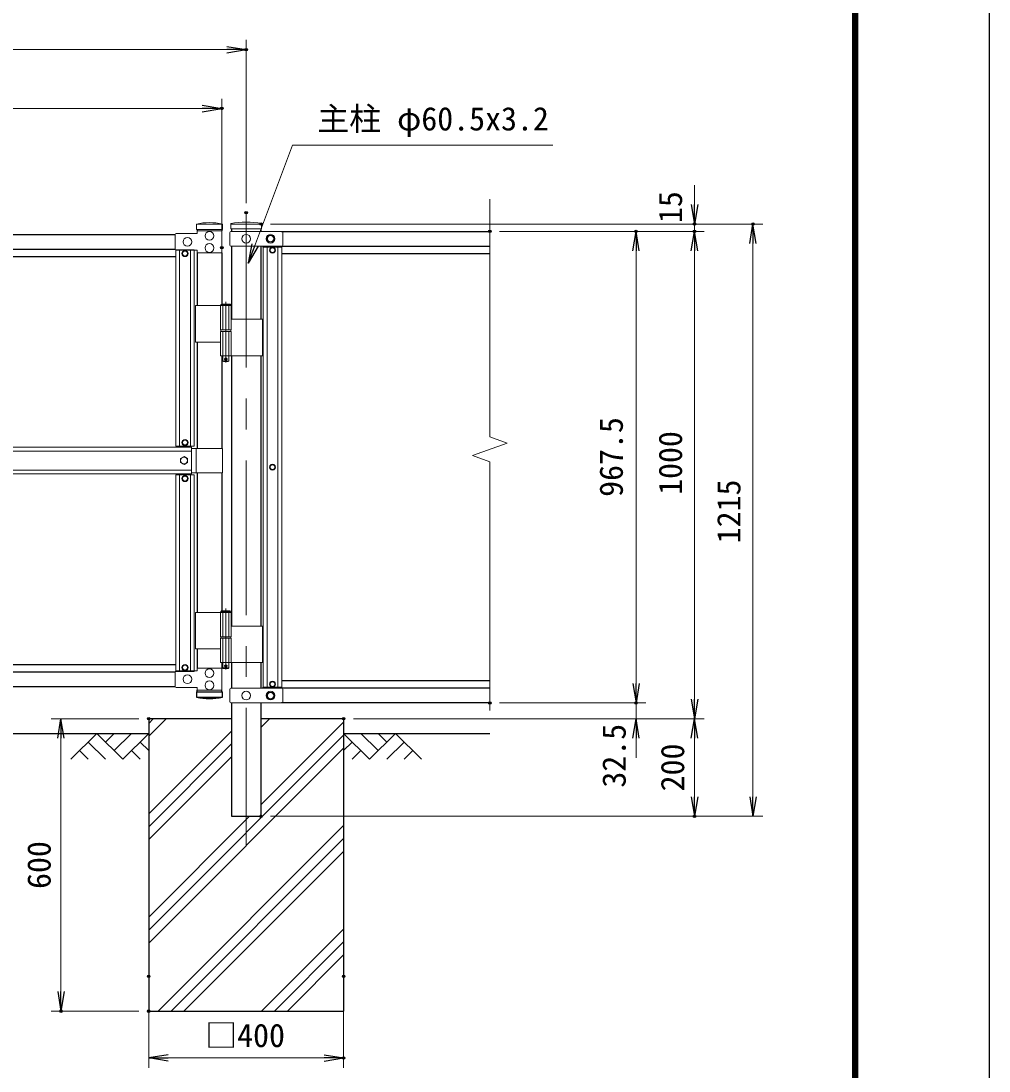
# Model space of a CAD drawing. Units: millimetres, scale not verified. Extents: x -4199 to 4201, y -2969 to 2971.
# Drawn here: x 2214 to 4201, y -904 to 1251 of the extents above; entities that cross this region are included whole.
import ezdxf
from ezdxf.enums import TextEntityAlignment as Align

# ---------------------------------------------------------------- set-up
doc = ezdxf.new("R2010")
doc.units = ezdxf.units.MM
doc.header["$LTSCALE"] = 10
doc.header["$PDMODE"] = 32
doc.header["$PDSIZE"] = 5
doc.linetypes.add('DASHED', pattern=[7.5, 6, -1.5])
doc.linetypes.add('USER1', pattern=[50.8, 31.75, -6.35, 6.35, -6.35])
for name, color, linetype, lineweight in [('0-0_D-STR1', 1, 'Continuous', 25), ('0-1_D-STR3', 3, 'Continuous', 13), ('0-2_D-BMK', 2, 'USER1', 13), ('0-3_D-STR-DIM', 7, 'Continuous', 13), ('0-6_D-STR-TXT', 7, 'Continuous', 13), ('0-7_D-BGD', 7, 'Continuous', 25), ('0-8_D-DCR-HCH', 7, 'Continuous', 13), ('0-9_D-STR4', 7, 'Continuous', 25), ('0-C_D-TTL', 2, 'Continuous', 25)]:
    doc.layers.add(name, color=color, linetype=linetype, lineweight=lineweight)
doc.layers.add('0-4_0', color=7, linetype='Continuous')
doc.layers.add('0-5_Defpoints', color=8, linetype='Continuous')
doc.styles.add('ＭＳ ゴシック', font='')
doc.styles.get('ＭＳ ゴシック').set_extended_font_data('MS Gothic')

# ---------------------------------------------------------------- blocks, each defined once
blk = doc.blocks.new('_Open')
at = {"layer": '0-4_0'}
blk.add_line((-10, 1.667), (0, 0), dxfattribs=at)
blk.add_lwpolyline([(-10, -1.667), (0, 0), (-10, 0)], dxfattribs=at)

msp = doc.modelspace()

# ---------------------------------------------------------------- linework, layer by layer
at = {"layer": '0-0_D-STR1'}
for p, q in [((2575.58, 823.25), (2575.58, 820.25)), ((2626.38, 823.25), (2626.38, 820.25)), ((2646.13, 824.45), (2646.13, 819.24)), ((2706.63, 824.45), (2706.63, 819.24)), ((2749.03, 819.24), (3176.38, 819.24)), ((1776.66, 812.75), (2531.09, 812.75)), ((1776.66, 782.75), (2531.09, 782.75)), ((2646.13, 789.24), (2646.13, 639.74)), ((2706.63, 789.24), (2706.63, 639.74)), ((2711.38, 786.99), (2711.38, 789.24)), ((2749.02, 789.24), (3176.38, 789.24)), ((1775.88, 767.75), (2531.88, 767.75)), ((2575.58, 775.25), (2575.58, 667.04)), ((2626.38, 775.25), (2626.38, 670.04)), ((2749.38, 774.24), (3176.38, 774.24)), ((2575.58, 592.04), (2575.58, 374)), ((2626.38, 564.04), (2626.38, 374)), ((2626.38, 564.04), (2626.38, 374)), ((2646.13, 564.04), (2646.13, 9.54)), ((2706.63, 564.74), (2706.63, 10.24)), ((2575.58, 324), (2575.58, 37.54)), ((2626.38, 324), (2626.38, 40.54)), ((2575.58, -37.46), (2575.58, -77.25)), ((1775.88, -69.75), (2531.88, -69.75)), ((1776.66, -84.75), (2531.09, -84.75)), ((2626.38, -65.46), (2626.38, -78.36)), ((2646.13, -64.76), (2646.13, -118.26)), ((2706.63, -64.76), (2706.63, -118.26)), ((3176.38, -103.26), (2749.38, -103.26)), ((1776.66, -114.75), (2531.09, -114.75)), ((2574.38, -125.25), (2627.58, -125.25)), ((2574.38, -125.25), (2574.38, -136.25)), ((2575.58, -125.25), (2575.58, -122.25)), ((2626.38, -125.25), (2626.38, -122.25)), ((2627.58, -136.25), (2627.58, -125.25)), ((2711.38, -118.26), (2711.38, -116.01)), ((3176.38, -118.26), (2749.02, -118.26)), ((2574.38, -136.25), (2627.58, -136.25)), ((2646.13, -148.26), (2646.13, -380.76)), ((2706.63, -148.26), (2706.63, -380.76)), ((3176.38, -148.26), (2749.02, -148.26)), ((2646.13, -380.76), (2706.63, -380.76))]:
    msp.add_line(p, q, dxfattribs=at)
msp.add_arc((2600.98, -19.82), 119.43, 257.13052, 282.86948, dxfattribs=at)
at = {"layer": '0-1_D-STR3'}
for p, q in [((2574.38, 834.25), (2627.58, 834.25)), ((2574.38, 823.25), (2574.38, 834.25)), ((2574.38, 823.25), (2627.58, 823.25)), ((2627.58, 834.25), (2627.58, 823.25)), ((2644.93, 824.45), (2644.93, 835.33)), ((2707.83, 824.45), (2644.93, 824.45)), ((2749.38, 819.24), (2645.04, 819.24)), ((2706.63, 834.24), (2646.13, 834.24)), ((2707.83, 824.45), (2707.83, 835.33)), ((2530.83, 812.75), (2530.83, 782.75)), ((2643.04, 817.24), (2643.04, 791.24)), ((2751.38, 817.24), (2751.38, 791.24)), ((2531.88, 781.5), (2531.88, 378.25)), ((2531.88, 781.5), (2569.88, 781.5)), ((2531.88, 781.5), (2531.88, 378.25)), ((2539.88, 781.5), (2539.88, 378.25)), ((2539.88, 781.5), (2539.88, 378.25)), ((2561.88, 781.5), (2561.88, 378.25)), ((2561.88, 781.5), (2561.88, 378.25)), ((2569.88, 781.5), (2569.88, 378.25)), ((2569.88, 781.5), (2569.88, 378.25)), ((2749.38, 789.24), (2645.04, 789.24)), ((2711.38, 786.99), (2749.38, 786.99)), ((2711.38, 786.99), (2711.38, -116.01)), ((2719.38, 786.99), (2719.38, -116.01)), ((2741.38, 786.99), (2741.38, -116.01)), ((2749.38, 786.99), (2749.38, -116.01)), ((2644.54, 669.04), (2624.54, 669.04)), ((2625.54, 670.04), (2643.54, 670.04)), ((2644.54, 669.04), (2643.54, 670.04)), ((2644.54, 669.04), (2644.54, 667.04)), ((2572.43, 667.04), (2572.43, 592.04)), ((2572.43, 667.04), (2645.34, 667.04)), ((2623.74, 667.04), (2623.74, 617.04)), ((2645.34, 667.04), (2645.34, 617.04)), ((2645.34, 639.04), (2709.68, 639.04)), ((2709.68, 639.04), (2709.68, 564.04)), ((2623.74, 617.04), (2645.34, 617.04)), ((2623.74, 614.04), (2645.34, 614.04)), ((2623.74, 614.04), (2623.74, 564.04)), ((2624.04, 617.04), (2624.04, 614.04)), ((2624.04, 614.04), (2645.04, 614.04)), ((2645.04, 617.04), (2645.04, 614.04)), ((2645.34, 614.04), (2645.34, 564.04)), ((2572.43, 592.04), (2623.62, 592.04)), ((2623.74, 564.04), (2709.68, 564.04)), ((2628.54, 564.04), (2628.54, 553.04)), ((2629.54, 552.04), (2628.54, 553.04)), ((2629.54, 552.04), (2639.54, 552.04)), ((2639.54, 552.04), (2640.54, 553.04)), ((1743.88, 376.5), (2563.88, 376.5)), ((1743.88, 368.5), (2563.88, 368.5)), ((2531.88, 378.25), (2569.88, 378.25)), ((2563.88, 321.5), (2563.88, 376.5)), ((2627.98, 374), (2563.88, 374)), ((2573.98, 374), (2573.98, 324)), ((2627.98, 374), (2627.98, 324)), ((1743.88, 329.5), (2563.88, 329.5)), ((2627.98, 324), (2563.88, 324)), ((1743.88, 321.5), (2563.88, 321.5)), ((2531.88, -83.5), (2531.88, 319.75)), ((2531.88, -83.5), (2531.88, 319.75)), ((2531.88, 319.75), (2569.88, 319.75)), ((2539.88, -83.5), (2539.88, 319.75)), ((2539.88, -83.5), (2539.88, 319.75)), ((2561.88, -83.5), (2561.88, 319.75)), ((2561.88, -83.5), (2561.88, 319.75)), ((2569.88, -83.5), (2569.88, 319.75)), ((2569.88, -83.5), (2569.88, 319.75)), ((2572.43, 37.54), (2572.43, -37.46)), ((2572.43, 37.54), (2645.34, 37.54)), ((2623.74, 37.54), (2623.74, -12.46)), ((2644.54, 39.54), (2624.54, 39.54)), ((2625.54, 40.54), (2643.54, 40.54)), ((2644.54, 39.54), (2643.54, 40.54)), ((2644.54, 39.54), (2644.54, 37.54)), ((2645.34, 37.54), (2645.34, -12.46)), ((2645.34, 9.54), (2709.68, 9.54)), ((2709.68, 9.54), (2709.68, -65.46)), ((2623.74, -12.46), (2645.34, -12.46)), ((2623.74, -15.46), (2645.34, -15.46)), ((2623.74, -15.46), (2623.74, -65.46)), ((2624.04, -12.46), (2624.04, -15.46)), ((2624.04, -15.46), (2645.04, -15.46)), ((2645.04, -12.46), (2645.04, -15.46)), ((2645.34, -15.46), (2645.34, -65.46)), ((2572.43, -37.46), (2623.62, -37.46)), ((2530.83, -114.75), (2530.83, -84.75)), ((2531.88, -83.5), (2569.88, -83.5)), ((2623.74, -65.46), (2709.68, -65.46)), ((2628.54, -65.46), (2628.54, -76.46)), ((2629.54, -77.46), (2628.54, -76.46)), ((2629.54, -77.46), (2639.54, -77.46)), ((2639.54, -77.46), (2640.54, -76.46)), ((2643.04, -120.26), (2643.04, -146.26)), ((2749.38, -118.26), (2645.04, -118.26)), ((2711.38, -116.01), (2749.38, -116.01)), ((2751.38, -120.26), (2751.38, -146.26)), ((2749.38, -148.26), (2645.04, -148.26))]:
    msp.add_line(p, q, dxfattribs=at)
at = {"layer": '0-1_D-STR3', "linetype": 'DASHED'}
for p, q in [((2628.24, 667.04), (2628.24, 617.04)), ((2640.84, 667.04), (2640.84, 617.04)), ((2628.24, 614.04), (2628.24, 564.04)), ((2640.84, 614.04), (2640.84, 564.04)), ((2628.24, 37.54), (2628.24, -12.46)), ((2640.84, 37.54), (2640.84, -12.46)), ((2628.24, -15.46), (2628.24, -65.46)), ((2640.84, -15.46), (2640.84, -65.46))]:
    msp.add_line(p, q, dxfattribs=at)
at = {"layer": '0-1_D-STR3'}
for points in [[(2575.58, 775.25), (2626.38, 775.25), (2626.38, 820.25), (2575.58, 820.25), (2575.58, 814.75), (2532.83, 814.75)], [(2575.58, 775.25), (2575.58, 780.75), (2532.83, 780.75)], [(2625.54, 670.04), (2624.54, 669.04), (2624.54, 667.04)], [(2640.54, 564.04), (2640.54, 553.04), (2628.54, 553.04)], [(2625.54, 40.54), (2624.54, 39.54), (2624.54, 37.54)], [(2575.58, -77.25), (2626.38, -77.25), (2626.38, -122.25), (2575.58, -122.25), (2575.58, -116.75), (2532.83, -116.75)], [(2575.58, -77.25), (2575.58, -82.75), (2532.83, -82.75)], [(2640.54, -65.46), (2640.54, -76.46), (2628.54, -76.46)]]:
    msp.add_lwpolyline(points, dxfattribs=at)
for points in [[(2733.88, 804.24), (2730.13, 810.74), (2722.62, 810.74), (2718.88, 804.24), (2722.62, 797.74), (2730.13, 797.74)], [(2556.65, 773.75), (2553.76, 778.75), (2547.99, 778.75), (2545.1, 773.75), (2547.99, 768.75), (2553.76, 768.75)], [(2724.6, 780.74), (2727.49, 785.74), (2733.26, 785.74), (2736.15, 780.74), (2733.26, 775.74), (2727.49, 775.74)], [(2556.65, 386), (2553.76, 381), (2547.99, 381), (2545.1, 386), (2547.99, 391), (2553.76, 391)], [(2556.65, 386), (2553.76, 381), (2547.99, 381), (2545.1, 386), (2547.99, 391), (2553.76, 391)], [(2548.88, 357.1), (2541.86, 353.05), (2541.86, 344.95), (2548.88, 340.9), (2555.89, 344.95), (2555.89, 353.05)], [(2724.6, 335.49), (2727.49, 340.49), (2733.26, 340.49), (2736.15, 335.49), (2733.26, 330.49), (2727.49, 330.49)], [(2556.65, 312), (2553.76, 317), (2547.99, 317), (2545.1, 312), (2547.99, 307), (2553.76, 307)], [(2556.65, 312), (2553.76, 317), (2547.99, 317), (2545.1, 312), (2547.99, 307), (2553.76, 307)], [(2556.65, -75.75), (2553.76, -80.75), (2547.99, -80.75), (2545.1, -75.75), (2547.99, -70.75), (2553.76, -70.75)], [(2724.6, -109.76), (2727.49, -104.76), (2733.26, -104.76), (2736.15, -109.76), (2733.26, -114.76), (2727.49, -114.76)], [(2733.88, -133.26), (2730.13, -126.76), (2722.62, -126.76), (2718.88, -133.26), (2722.62, -139.76), (2730.13, -139.76)]]:
    msp.add_lwpolyline(points, close=True, dxfattribs=at)
for centre, radius in [((2600.98, 810.25), 9), ((2555.83, 797.75), 9), ((2676.38, 804.24), 9), ((2726.38, 804.24), 9), ((2726.38, 804.24), 6.5), ((2550.88, 773.75), 6.25), ((2550.88, 773.75), 5), ((2600.98, 785.25), 9), ((2730.38, 780.74), 6.25), ((2730.38, 780.74), 5), ((2634.54, 557.04), 2.5), ((2550.88, 386), 6.25), ((2550.88, 386), 6.25), ((2550.88, 386), 5), ((2550.88, 386), 5), ((2548.88, 349), 7.03), ((2730.38, 335.49), 6.25), ((2730.38, 335.49), 5), ((2550.88, 312), 6.25), ((2550.88, 312), 6.25), ((2550.88, 312), 5), ((2550.88, 312), 5), ((2550.88, -75.75), 6.25), ((2550.88, -75.75), 5), ((2600.98, -87.25), 9), ((2634.54, -72.46), 2.5), ((2555.83, -99.75), 9), ((2600.98, -112.25), 9), ((2730.38, -109.76), 6.25), ((2730.38, -109.76), 5), ((2676.38, -133.26), 9), ((2726.38, -133.26), 9), ((2726.38, -133.26), 6.5)]:
    msp.add_circle(centre, radius, dxfattribs=at)
for centre, radius, start, end in [((2600.98, 717.82), 119.43, 77.13052, 102.86948), ((2645.04, 817.24), 2, 90, 180), ((2676.38, 678.45), 160, 78.66399, 101.33601), ((2749.38, 817.24), 2, 0, 90), ((2532.83, 812.75), 2, 90, 180), ((2532.83, 782.75), 2, 180, 270), ((2645.04, 791.24), 2, 180, 270), ((2749.38, 791.24), 2, 270, 0), ((2532.83, -84.75), 2, 90, 180), ((2532.83, -114.75), 2, 180, 270), ((2645.04, -120.26), 2, 90, 180), ((2749.38, -120.26), 2, 0, 90), ((2645.04, -146.26), 2, 180, 270), ((2749.38, -146.26), 2, 270, 0)]:
    msp.add_arc(centre, radius, start, end, dxfattribs=at)
at = {"layer": '0-2_D-BMK'}
for p, q in [((2676.38, 857.48), (2676.38, -441.33)), ((2634.54, 674.96), (2634.54, 550.08)), ((2630.91, 557.04), (2638.16, 557.04)), ((2634.54, 45.46), (2634.54, -79.43)), ((2630.91, -72.46), (2638.16, -72.46))]:
    msp.add_line(p, q, dxfattribs=at)
at = {"layer": '0-3_D-STR-DIM'}
for p, q in [((2676.38, 877.48), (2676.38, 1212.24)), ((716.38, 1192.24), (2636.38, 1192.24)), ((2626.38, 805.94), (2626.38, 1091.54)), ((1721.38, 1071.54), (2586.38, 1071.54)), ((3596.38, 874.24), (3596.38, 914.24)), ((3176.38, 397.64), (3176.38, 885.24)), ((2726.63, 834.24), (3736.38, 834.24)), ((2726.63, 834.24), (3616.38, 834.24)), ((3196.38, 819.24), (3496.38, 819.24)), ((3196.38, 819.24), (3616.38, 819.24)), ((3196.38, 819.24), (3616.38, 819.24)), ((3596.38, 819.24), (3596.38, 834.24)), ((3476.38, -108.26), (3476.38, 779.24)), ((3596.38, -140.76), (3596.38, 779.24)), ((3596.38, 779.24), (3596.38, 739.24)), ((3716.38, -340.76), (3716.38, 794.24)), ((3211.61, 384.82), (3176.38, 397.64)), ((3141.14, 359.17), (3211.61, 384.82)), ((3176.38, 346.34), (3141.14, 359.17)), ((3176.38, -163.51), (3176.38, 346.34)), ((3476.38, -108.26), (3476.38, -68.26)), ((3196.38, -148.26), (3496.38, -148.26)), ((3196.38, -148.26), (3496.38, -148.26)), ((3476.38, -180.76), (3476.38, -148.26)), ((2456.38, -180.76), (2276.38, -180.76)), ((2896.38, -180.76), (3496.38, -180.76)), ((2896.38, -180.76), (3616.38, -180.76)), ((2896.38, -180.76), (3616.38, -180.76)), ((2296.38, -220.76), (2296.38, -740.76)), ((3476.38, -220.76), (3476.38, -260.76)), ((3596.38, -220.76), (3596.38, -340.76)), ((2726.63, -380.76), (3736.38, -380.76)), ((2726.63, -380.76), (3616.38, -380.76)), ((2476.38, -729.23), (2476.38, -896.73)), ((2876.38, -729.23), (2876.38, -896.73)), ((2456.38, -780.76), (2276.38, -780.76)), ((2516.38, -876.73), (2836.38, -876.73))]:
    msp.add_line(p, q, dxfattribs=at)
at = {"layer": '0-5_Defpoints'}
for p in [(2676.38, 1192.24), (2626.38, 1071.54), (2676.38, 857.48), (2706.63, 834.24), (3176.38, 819.24), (3476.38, 819.24), (3596.38, 834.24), (3596.38, 819.24), (3716.38, 834.24), (2626.38, 785.94), (3176.38, -148.26), (3476.38, -148.26), (2476.38, -180.76), (2876.38, -180.76), (2706.63, -380.76), (3596.38, -380.76), (2476.38, -709.23), (2876.38, -709.23), (2296.38, -780.76), (2476.38, -780.76), (2876.38, -876.73)]:
    msp.add_point(p, dxfattribs=at)
at = {"layer": '0-6_D-STR-TXT'}
msp.add_lwpolyline([(3305.9, 995.93), (2771.22, 995.93), (2681.22, 755.67)], dxfattribs=at)
at = {"layer": '0-7_D-BGD'}
for p, q in [((876.38, -210.76), (2476.38, -210.76)), ((2876.38, -210.76), (3176.38, -210.76))]:
    msp.add_line(p, q, dxfattribs=at)
at = {"layer": '0-8_D-DCR-HCH'}
for p, q in [((2476.38, -216.69), (2512.31, -180.76)), ((2476.38, -190.18), (2485.8, -180.76)), ((2706.63, -198.58), (2724.44, -180.76)), ((2706.63, -357.67), (2876.38, -187.92)), ((2369.95, -210.76), (2316.74, -263.97)), ((2369.95, -210.76), (2423.16, -263.97)), ((2387.69, -228.49), (2405.43, -210.76)), ((2405.43, -246.23), (2440.9, -210.76)), ((2423.16, -263.97), (2476.38, -210.76)), ((2476.38, -375.79), (2646.13, -206.04)), ((2476.38, -614.44), (2876.38, -214.44)), ((2929.59, -263.97), (2876.38, -210.76)), ((2947.33, -246.23), (2911.85, -210.76)), ((2982.8, -210.76), (2929.59, -263.97)), ((2965.16, -228.59), (2947.33, -210.76)), ((2982.8, -210.76), (3036.01, -263.97)), ((2352.21, -228.49), (2387.85, -263.97)), ((2458.64, -228.49), (2476.38, -246.15)), ((2476.38, -402.31), (2646.13, -232.56)), ((2894.11, -228.49), (2876.38, -246.15)), ((3000.54, -228.49), (2964.9, -263.97)), ((2334.48, -246.23), (2352.3, -263.97)), ((2440.9, -246.23), (2458.72, -263.97)), ((2476.38, -640.96), (2876.38, -240.96)), ((2911.85, -246.23), (2894.03, -263.97)), ((3018.27, -246.23), (3000.46, -263.97)), ((2476.38, -428.83), (2646.13, -259.08)), ((2476.38, -587.92), (2683.54, -380.76)), ((2495.67, -780.76), (2876.38, -400.06)), ((2522.19, -780.76), (2876.38, -426.57)), ((2548.71, -780.76), (2876.38, -453.09)), ((2707.81, -780.76), (2876.38, -612.19)), ((2734.32, -780.76), (2876.38, -638.71)), ((2760.84, -780.76), (2876.38, -665.22))]:
    msp.add_line(p, q, dxfattribs=at)
at = {"layer": '0-9_D-STR4'}
for p, q in [((2476.38, -180.76), (2476.38, -780.76)), ((2646.13, -180.76), (2476.38, -180.76)), ((2876.38, -180.76), (2706.63, -180.76)), ((2876.38, -180.76), (2876.38, -780.76)), ((2476.38, -780.76), (2876.38, -780.76))]:
    msp.add_line(p, q, dxfattribs=at)
at = {"layer": '0-C_D-TTL'}
for points in [[(-4199.32, 2970.57), (4200.68, 2970.57), (4200.68, -2969.43), (-4199.32, -2969.43)], [(-3929.32, 2750.57), (3930.68, 2750.57), (3930.68, -2749.43), (-3929.32, -2749.43)], [(-3926.82, 2748.07), (3928.18, 2748.07), (3928.18, -2746.93), (-3926.82, -2746.93)], [(-3924.32, 2745.57), (3925.68, 2745.57), (3925.68, -2744.43), (-3924.32, -2744.43)], [(-3921.82, 2743.07), (3923.18, 2743.07), (3923.18, -2741.93), (-3921.82, -2741.93)], [(-3919.32, 2740.57), (3920.68, 2740.57), (3920.68, -2739.43), (-3919.32, -2739.43)]]:
    msp.add_lwpolyline(points, close=True, dxfattribs=at)

# ---------------------------------------------------------------- block references
at = {"layer": '0-3_D-STR-DIM', "xscale": 4, "yscale": 4}
for p in [(2676.38, 1192.24), (2626.38, 1071.54), (2876.38, -876.73)]:
    msp.add_blockref('_Open', p, dxfattribs=at)
for p, rotation in [((3596.38, 834.24), 270), ((3476.38, 819.24), 90), ((3596.38, 819.24), 90), ((3596.38, 819.24), 90), ((3716.38, 834.24), 90), ((3476.38, -148.26), 270), ((3476.38, -148.26), 270), ((3596.38, -180.76), 270), ((2296.38, -180.76), 90), ((3476.38, -180.76), 90), ((3596.38, -180.76), 90), ((3596.38, -380.76), 270), ((3716.38, -380.76), 270), ((2296.38, -780.76), 270), ((2476.38, -876.73), 180)]:
    msp.add_blockref('_Open', p, dxfattribs=dict(at, rotation=rotation))
at = {"layer": '0-6_D-STR-TXT', "xscale": 4, "yscale": 4, "rotation": 249.46512}
msp.add_blockref('_Open', (2680.52, 753.79), dxfattribs=at)

# ---------------------------------------------------------------- texts
at = {"layer": '0-3_D-STR-DIM', "style": 'ＭＳ ゴシック'}
for s, p in [('15', (3585.22, 836.31)), ('967.5', (3463.73, 274.52)), ('1000', (3585.19, 278.59)), ('1215', (3705.07, 179.24)), ('32.5', (3469.63, -322.1)), ('200', (3589.63, -329.76)), ('600', (2289.63, -530.01))]:
    msp.add_text(s, height=48.09, rotation=90, dxfattribs=at).set_placement(p, align=Align.BOTTOM_LEFT)
msp.add_text('□400', height=48.09, dxfattribs=at).set_placement((2592.23, -868.98), align=Align.BOTTOM_LEFT)
at = {"layer": '0-6_D-STR-TXT', "style": 'ＭＳ ゴシック'}
msp.add_text('主柱 φ60.5x3.2', height=48.09, dxfattribs=at).set_placement((2822.14, 1011.95), align=Align.BOTTOM_LEFT)

doc.saveas('drawing.dxf')
